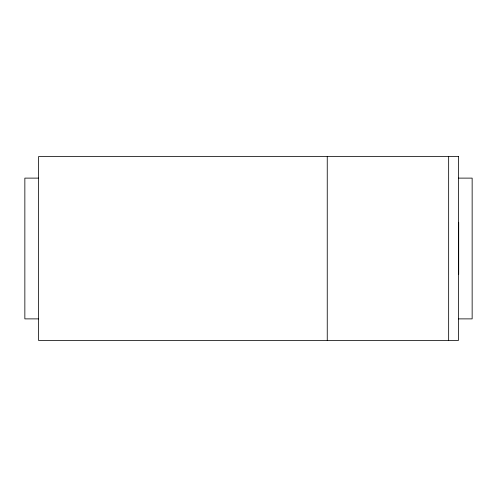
<?xml version="1.0" encoding="UTF-8"?>
<svg xmlns="http://www.w3.org/2000/svg" width="497" height="497" viewBox="0 0 497 497"><rect width="100%" height="100%" fill="white"/><g stroke="black" fill="none" stroke-linecap="round" stroke-linejoin="round"><path stroke-width="0.75" d="M38.499 178.119L24.85 178.119L24.85 318.881L38.499 318.881M458.501 178.119L472.15 178.119L472.15 318.881L458.501 318.881M458.7 222.271L458.7 274.35M448.654 156.623L448.654 340.377M327.25 156.623L327.25 340.377M458.501 156.623L38.499 156.623L38.499 340.377L458.501 340.377L458.501 156.623"/></g></svg>
